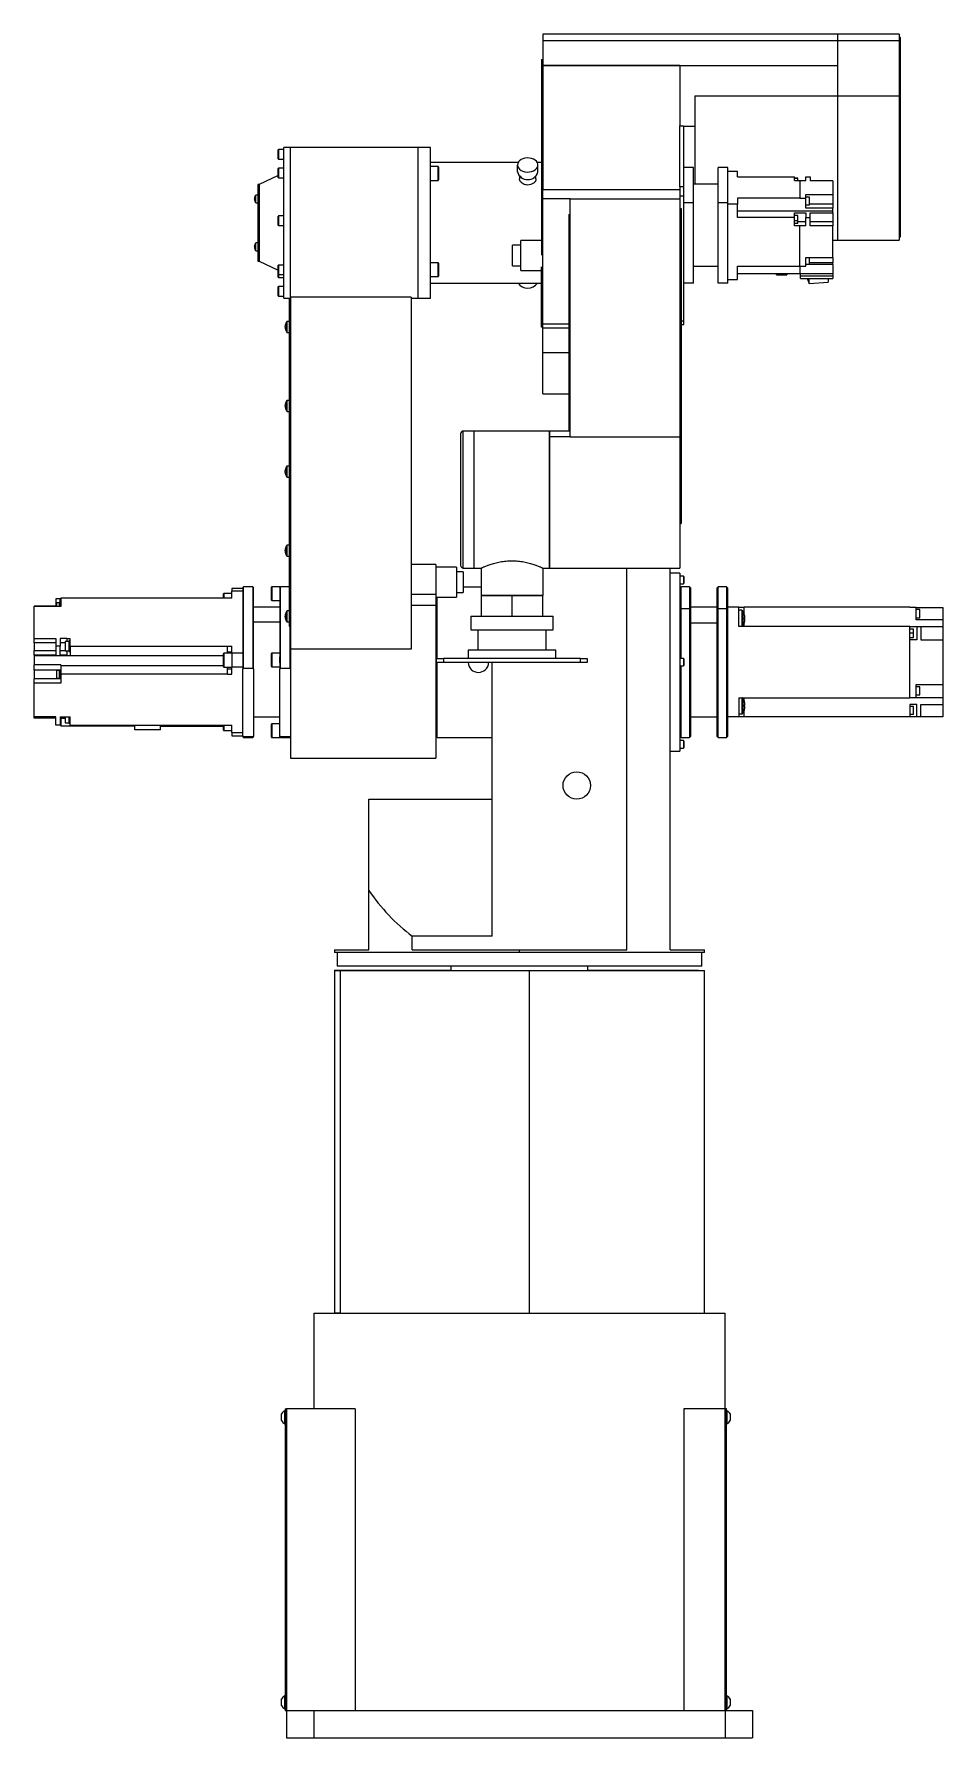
# Model space of a CAD drawing. Header units: millimetres. Extents: x 674 to 4388, y 772 to 3584.
# Drawn here: x 3725 to 4388, y 2181 to 3425 of the extents above; entities that cross this region are included whole.
import ezdxf

# ---------------------------------------------------------------- set-up
doc = ezdxf.new("R2010")
doc.units = ezdxf.units.MM
doc.layers.get('0').update_dxf_attribs({"lineweight": 35})

msp = doc.modelspace()

# ---------------------------------------------------------------- linework, layer by layer
at = {"color": 7, "linetype": 'Continuous', "lineweight": 25}
for p, q in [((4310.8, 3424.5), (4095.8, 3424.5)), ((4095.8, 3424.5), (4095.8, 3419.9)), ((4095.8, 3419.9), (4310.8, 3419.9)), ((4095.8, 3419.9), (4095.8, 3401.7)), ((4355.8, 3424.5), (4310.8, 3424.5)), ((4310.8, 3424.5), (4310.8, 3419.9)), ((4310.8, 3419.9), (4355.8, 3419.9)), ((4310.8, 3419.9), (4310.8, 3379.5)), ((4310.8, 3419.9), (4310.8, 3401.7)), ((4355.8, 3424.5), (4355.8, 3419.9)), ((4356.8, 3422), (4355.8, 3422)), ((4355.8, 3419.9), (4355.8, 3379.5)), ((4356.8, 3417.6), (4356.8, 3422)), ((4356.8, 3417.6), (4355.8, 3417.6)), ((4356.8, 3377.2), (4356.8, 3417.6)), ((4094.8, 3406.1), (4095.8, 3406.1)), ((4094.8, 3406.1), (4094.8, 3311.3)), ((4095.8, 3406.1), (4095.8, 3311.3)), ((4095.8, 3401.7), (4310.8, 3401.7)), ((4195.8, 3401.7), (4095.8, 3401.7)), ((4095.8, 3310.9), (4095.8, 3401.7)), ((4195.8, 3401.7), (4310.8, 3401.7)), ((4195.8, 3401.7), (4195.8, 3357.6)), ((4310.8, 3401.7), (4310.8, 3379.5)), ((4206.8, 3379.5), (4310.8, 3379.5)), ((4206.8, 3379.5), (4206.8, 3357.3)), ((4310.8, 3379.5), (4310.8, 3274.2)), ((4310.8, 3379.5), (4355.8, 3379.5)), ((4355.8, 3379.5), (4355.8, 3274.2)), ((4356.8, 3377.2), (4355.8, 3377.2)), ((4356.8, 3276.7), (4356.8, 3377.2)), ((4195.8, 3357.6), (4198.8, 3357.6)), ((4195.8, 3313.2), (4195.8, 3357.6)), ((4198.8, 3313.2), (4198.8, 3357.6)), ((4198.8, 3357.3), (4206.8, 3357.3)), ((4206.8, 3357.3), (4206.8, 3315.1)), ((3902.8, 3334.1), (3902.8, 3340.1)), ((3902.8, 3333.5), (3902.8, 3334.1)), ((3906.8, 3340.3), (3903, 3340.3)), ((3903, 3333.3), (3906.8, 3333.3)), ((3911.8, 3341.8), (3906.8, 3341.8)), ((3906.8, 3231.8), (3906.8, 3341.8)), ((4004.8, 3341.8), (3911.8, 3341.8)), ((3911.8, 3232.6), (3911.8, 3341.8)), ((4013.8, 3341.8), (4004.8, 3341.8)), ((4004.8, 3231.8), (4004.8, 3341.8)), ((4013.8, 3231.8), (4013.8, 3341.8)), ((3902.8, 3321.4), (3888.8, 3314.8)), ((3902.8, 3319.9), (3902.8, 3326.5)), ((3906.8, 3326.7), (3903, 3326.7)), ((3903, 3319.7), (3906.8, 3319.7)), ((4077.8, 3330.8), (4013.8, 3330.8)), ((4019.5, 3327.8), (4013.8, 3327.8)), ((4019.8, 3327.5), (4019.8, 3318.1)), ((4077.3, 3323.9), (4077.3, 3329)), ((4078.8, 3320.9), (4078.8, 3318.8)), ((4090.8, 3318.8), (4090.8, 3320.9)), ((4094.8, 3330.8), (4091.9, 3330.8)), ((4092.3, 3323.9), (4092.3, 3329)), ((4205.8, 3327.3), (4198.8, 3327.3)), ((4205.8, 3301.4), (4205.8, 3327.3)), ((4223.8, 3301.4), (4223.8, 3327.3)), ((4230.8, 3327.3), (4223.8, 3327.3)), ((4230.8, 3301.4), (4230.8, 3327.3)), ((4230.8, 3324.6), (4237.8, 3324.6)), ((4237.8, 3320.4), (4237.8, 3324.6)), ((4237.8, 3320.4), (4279.4, 3320.4)), ((4279.4, 3317.7), (4279.4, 3320.4)), ((4287.9, 3320.4), (4290.9, 3320.4)), ((4287.9, 3317.7), (4287.9, 3320.4)), ((4290.9, 3320.4), (4290.9, 3317.5)), ((3887.8, 3307.1), (3886.5, 3307.1)), ((3888.8, 3314.8), (3887.8, 3314.8)), ((3887.8, 3314.8), (3887.8, 3267.6)), ((3888.8, 3314.8), (3888.8, 3267.6)), ((3888.8, 3314.8), (3888.8, 3258.8)), ((4013.8, 3317.8), (4019.5, 3317.8)), ((4094.8, 3311.3), (4095.8, 3311.3)), ((4094.8, 3311.3), (4094.8, 3304.7)), ((4095.8, 3304.3), (4095.8, 3310.9)), ((4195.8, 3310.9), (4095.8, 3310.9)), ((4198.8, 3313.2), (4195.8, 3313.2)), ((4195.8, 3313.2), (4195.8, 3306.6)), ((4195.8, 3310.9), (4195.8, 3304.3)), ((4198.8, 3306.6), (4198.8, 3313.2)), ((4223.8, 3315.1), (4205.8, 3315.1)), ((4282, 3319.3), (4279.4, 3319.3)), ((4282, 3319.1), (4279.4, 3319.1)), ((4279.4, 3317.7), (4283.4, 3317.7)), ((4282, 3319.1), (4282, 3319.3)), ((4282, 3317.7), (4282, 3319.1)), ((4283.4, 3317.7), (4283.4, 3304.7)), ((4283.4, 3317.7), (4287.9, 3317.7)), ((4287.9, 3307.4), (4307.4, 3307.4)), ((4287.9, 3304.6), (4287.9, 3307.4)), ((4307.4, 3317.5), (4290.9, 3317.5)), ((4307.4, 3317.5), (4307.4, 3307.4)), ((4307.4, 3307.4), (4307.4, 3300.6)), ((3885.5, 3304.9), (3885.5, 3304.9)), ((3885.5, 3304.9), (3885.5, 3304.9)), ((3885.5, 3304.9), (3885.6, 3304.9)), ((3885.6, 3304.9), (3885.5, 3304.9)), ((3885.5, 3304.2), (3885.5, 3304.4)), ((3885.5, 3304.2), (3885.5, 3304.1)), ((3885.5, 3303.6), (3885.5, 3303.6)), ((3885.6, 3303.6), (3885.5, 3303.6)), ((3886.5, 3301.5), (3887.8, 3301.5)), ((4094.8, 3304.7), (4095.8, 3304.7)), ((4094.8, 3304.7), (4094.8, 3263.1)), ((4115.8, 3304.3), (4095.8, 3304.3)), ((4095.8, 3258.5), (4095.8, 3304.3)), ((4115.8, 3304.3), (4195.8, 3304.3)), ((4115.8, 3130.7), (4115.8, 3304.3)), ((4195.8, 3306.6), (4198.8, 3306.6)), ((4195.8, 3304.3), (4195.8, 3130.7)), ((4195.8, 3297.2), (4196.8, 3297.2)), ((4196.8, 3297.2), (4196.8, 3147.9)), ((4198.8, 3215.1), (4198.8, 3306.6)), ((4205.8, 3301.4), (4198.8, 3301.4)), ((4205.8, 3242.9), (4205.8, 3301.4)), ((4230.8, 3301.4), (4223.8, 3301.4)), ((4223.8, 3242.9), (4223.8, 3301.4)), ((4230.8, 3242.9), (4230.8, 3301.4)), ((4237.8, 3300.4), (4230.8, 3300.4)), ((4283.4, 3304.7), (4237.8, 3304.7)), ((4237.8, 3304.7), (4237.8, 3300.4)), ((4237.8, 3290.8), (4237.8, 3300.4)), ((4307.4, 3295.4), (4237.8, 3295.4)), ((4283.4, 3304.6), (4283.4, 3304.7)), ((4287.9, 3304.6), (4283.4, 3304.6)), ((4290.5, 3305.5), (4287.9, 3305.5)), ((4287.9, 3297.6), (4287.9, 3304.6)), ((4287.9, 3300), (4290.5, 3300)), ((4307.4, 3297.6), (4287.9, 3297.6)), ((4290.5, 3300), (4290.5, 3305.5)), ((4290.5, 3300.6), (4307.4, 3300.6)), ((4307.4, 3300.6), (4307.4, 3297.6)), ((4307.4, 3295.4), (4307.4, 3297.6)), ((4307.4, 3294.1), (4307.4, 3295.4)), ((3902.8, 3285), (3902.8, 3291.6)), ((3906.8, 3291.8), (3903, 3291.8)), ((3903, 3284.8), (3906.8, 3284.8)), ((4114.8, 3292.9), (4115.8, 3292.9)), ((4114.8, 3292.9), (4114.8, 3147.6)), ((4279.4, 3290.8), (4237.8, 3290.8)), ((4279.4, 3294.1), (4287.9, 3294.1)), ((4279.4, 3290.8), (4279.4, 3294.1)), ((4282, 3292.1), (4279.4, 3292.1)), ((4279.4, 3284.7), (4279.4, 3290.8)), ((4282, 3288.3), (4279.4, 3288.3)), ((4279.4, 3286.6), (4282, 3286.6)), ((4283.4, 3284.7), (4279.4, 3284.7)), ((4282, 3288.3), (4282, 3292.1)), ((4282, 3286.6), (4282, 3288.3)), ((4287.9, 3287.5), (4282, 3287.5)), ((4283.4, 3255.1), (4283.4, 3284.7)), ((4287.9, 3284.7), (4283.4, 3284.7)), ((4283.4, 3284.7), (4283.4, 3284.7)), ((4287.9, 3294.1), (4287.9, 3290.8)), ((4287.9, 3290.8), (4290.9, 3290.8)), ((4287.9, 3284.7), (4287.9, 3290.8)), ((4290.9, 3294.1), (4307.4, 3294.1)), ((4290.9, 3290.8), (4290.9, 3294.1)), ((4290.9, 3284.7), (4290.9, 3290.8)), ((4307.4, 3287.5), (4290.9, 3287.5)), ((4307.4, 3284.7), (4290.9, 3284.7)), ((4307.4, 3294.1), (4307.4, 3287.5)), ((4307.4, 3287.5), (4307.4, 3284.7)), ((4307.4, 3261.6), (4307.4, 3284.7)), ((3885.5, 3270), (3885.5, 3270)), ((3885.5, 3270), (3885.5, 3270)), ((3885.5, 3270), (3885.6, 3270)), ((3885.6, 3270), (3885.5, 3270)), ((3887.8, 3272.1), (3886.5, 3272.1)), ((4079.8, 3270.5), (4073.8, 3270.5)), ((4073.8, 3255.5), (4073.8, 3270.5)), ((4094.8, 3274), (4079.8, 3274)), ((4079.8, 3252), (4079.8, 3274)), ((4307.4, 3274.2), (4310.8, 3274.2)), ((4310.8, 3274.2), (4355.8, 3274.2)), ((4355.8, 3276.7), (4356.8, 3276.7)), ((3885.5, 3269.2), (3885.5, 3269.5)), ((3885.5, 3269.2), (3885.5, 3269.1)), ((3885.6, 3268.7), (3885.5, 3268.6)), ((3885.5, 3268.6), (3885.5, 3268.6)), ((3886.5, 3266.5), (3887.8, 3266.5)), ((3887.8, 3267.6), (3887.8, 3258.8)), ((3888.8, 3267.6), (3887.8, 3267.6)), ((3887.8, 3258.8), (3888.8, 3258.8)), ((3888.8, 3267.6), (3888.8, 3258.8)), ((3888.8, 3258.8), (3902.8, 3252.2)), ((4019.5, 3257.6), (4013.8, 3257.6)), ((4095.8, 3212.8), (4095.8, 3258.5)), ((4287.9, 3261.6), (4307.4, 3261.6)), ((4287.9, 3255.1), (4287.9, 3261.6)), ((4290.5, 3256.7), (4290.5, 3261.6)), ((4307.4, 3257.7), (4290.5, 3257.7)), ((4307.4, 3261.6), (4307.4, 3257.7)), ((4307.4, 3256.4), (4307.4, 3257.7)), ((3902.8, 3255.6), (3902.8, 3255.8)), ((3902.8, 3249.2), (3902.8, 3255.6)), ((3902.8, 3247.1), (3902.8, 3249.2)), ((3906.8, 3256), (3903, 3256)), ((3903, 3249), (3906.8, 3249)), ((3903, 3246.9), (3906.8, 3246.9)), ((4013.8, 3247.6), (4019.5, 3247.6)), ((4019.8, 3257.3), (4019.8, 3247.9)), ((4073.8, 3255.5), (4079.8, 3255.5)), ((4079.8, 3252), (4094.8, 3252)), ((4094.8, 3213.2), (4094.8, 3254.7)), ((4205.8, 3255.1), (4223.8, 3255.1)), ((4230.8, 3245.5), (4237.8, 3245.5)), ((4237.8, 3255.1), (4283.4, 3255.1)), ((4237.8, 3245.5), (4237.8, 3255.1)), ((4237.8, 3249.8), (4283.4, 3249.8)), ((4266.4, 3248.9), (4266.4, 3249.8)), ((4266.4, 3248.9), (4273.9, 3248.9)), ((4273.9, 3249.8), (4273.9, 3248.9)), ((4283.4, 3255.1), (4287.9, 3255.1)), ((4283.4, 3255.1), (4283.4, 3249.6)), ((4283.9, 3249.6), (4283.4, 3249.6)), ((4283.9, 3248.1), (4283.9, 3249.6)), ((4307.4, 3249.6), (4283.9, 3249.6)), ((4283.9, 3246.2), (4283.9, 3248.1)), ((4283.9, 3248.1), (4307.4, 3248.1)), ((4283.9, 3246.2), (4307.4, 3246.2)), ((4287.9, 3256.7), (4290.5, 3256.7)), ((4307.4, 3256.4), (4287.9, 3256.4)), ((4288.8, 3246.2), (4290.2, 3242.5)), ((4290.2, 3242.5), (4290.2, 3246.2)), ((4304, 3246.2), (4304, 3243.4)), ((4307.4, 3256.4), (4307.4, 3249.6)), ((4307.4, 3249.6), (4307.4, 3248.1)), ((4307.4, 3248.1), (4307.4, 3246.2)), ((3902.8, 3239.9), (3902.8, 3240.1)), ((3902.8, 3233.5), (3902.8, 3239.9)), ((3906.8, 3240.3), (3903, 3240.3)), ((3903, 3233.3), (3906.8, 3233.3)), ((3999.8, 3232.6), (3911.8, 3232.6)), ((3911.8, 3232.6), (3911.8, 2975.8)), ((3999.8, 3232.6), (3999.8, 2975.8)), ((4013.8, 3242.8), (4094.8, 3242.8)), ((4205.8, 3242.9), (4198.8, 3242.9)), ((4230.8, 3242.9), (4223.8, 3242.9)), ((4290.2, 3242.5), (4304, 3243.4)), ((3906.8, 3231.8), (3911.8, 3231.8)), ((3910.8, 3231.8), (3910.8, 3211.1)), ((3999.8, 3231.8), (4004.8, 3231.8)), ((4004.8, 3231.8), (4013.8, 3231.8)), ((3907.8, 3211.9), (3907.8, 3211.9)), ((3907.8, 3211.9), (3907.8, 3211.8)), ((3907.8, 3210.7), (3907.8, 3211.1)), ((3907.8, 3210.7), (3907.8, 3210.6)), ((3907.8, 3209.9), (3907.8, 3209.9)), ((3910.8, 3214.9), (3909.3, 3214.9)), ((3910.8, 3211.1), (3911.8, 3211.1)), ((3910.8, 3211.1), (3910.8, 2992.6)), ((4095.8, 3213.2), (4094.8, 3213.2)), ((4094.8, 3210.6), (4094.8, 3213.2)), ((4095.8, 3210.6), (4094.8, 3210.6)), ((4114.8, 3212.8), (4095.8, 3212.8)), ((4095.8, 3210.2), (4095.8, 3212.8)), ((4095.8, 3210.2), (4114.8, 3210.2)), ((4095.8, 3191.9), (4095.8, 3210.2)), ((4198.8, 3215.1), (4196.8, 3215.1)), ((4196.8, 3212.6), (4198.8, 3212.6)), ((4198.8, 3212.6), (4198.8, 3215.1)), ((3909.3, 3206.9), (3910.8, 3206.9)), ((4095.8, 3162.1), (4095.8, 3191.9)), ((4095.8, 3162.1), (4114.8, 3162.1)), ((3907.8, 3154.2), (3907.8, 3154.2)), ((3907.8, 3154.2), (3907.8, 3154.2)), ((3907.8, 3153), (3907.8, 3153.5)), ((3907.8, 3153), (3907.8, 3152.9)), ((3907.8, 3152.2), (3907.8, 3152.2)), ((3910.8, 3157.2), (3909.3, 3157.2)), ((3909.3, 3149.2), (3910.8, 3149.2)), ((4114.8, 3147.6), (4115.8, 3147.6)), ((4114.8, 3147.6), (4114.8, 3134.9)), ((4195.8, 3147.9), (4196.8, 3147.9)), ((4196.8, 3147.9), (4196.8, 3067.4)), ((4045.8, 3134.9), (4037.8, 3134.9)), ((4100.8, 3134.9), (4045.8, 3134.9)), ((4045.8, 3034.9), (4045.8, 3134.9)), ((4115.8, 3134.9), (4100.8, 3134.9)), ((4100.8, 3134.9), (4100.8, 3034.9)), ((4100.8, 3130.7), (4100.8, 3134.9)), ((4035.8, 3132.9), (4035.8, 3036.9)), ((4100.8, 3034.9), (4100.8, 3130.7)), ((4115.8, 3130.7), (4100.8, 3130.7)), ((4115.8, 3130.7), (4195.8, 3130.7)), ((4195.8, 3130.7), (4195.8, 3034.9)), ((3910.8, 3109.3), (3909.3, 3109.3)), ((3907.8, 3106.2), (3907.8, 3106.3)), ((3907.8, 3106.2), (3907.8, 3106.2)), ((3907.8, 3105), (3907.8, 3105.5)), ((3907.8, 3105), (3907.8, 3105)), ((3907.8, 3104.2), (3907.8, 3104.3)), ((3909.3, 3101.3), (3910.8, 3101.3)), ((4195.8, 3067.4), (4196.8, 3067.4)), ((3907.8, 3048.6), (3907.8, 3048.6)), ((3907.8, 3048.6), (3907.8, 3048.6)), ((3907.8, 3047.4), (3907.8, 3047.9)), ((3907.8, 3047.4), (3907.8, 3047.3)), ((3907.8, 3046.6), (3907.8, 3046.6)), ((3910.8, 3051.6), (3909.3, 3051.6)), ((3909.3, 3043.6), (3910.8, 3043.6)), ((4017.8, 3037.6), (3999.8, 3037.6)), ((4017.8, 3037.6), (4017.8, 3015.7)), ((4032.8, 3035.6), (4017.8, 3035.6)), ((4032.8, 3035.6), (4032.8, 3013.6)), ((4037.8, 3034.9), (4045.8, 3034.9)), ((4045.8, 3034.9), (4050.8, 3034.9)), ((4050.8, 3034.9), (4050.8, 3014.9)), ((4095.8, 3034.9), (4100.8, 3034.9)), ((4095.8, 3034.9), (4095.8, 3014.9)), ((4100.8, 3034.9), (4195.8, 3034.9)), ((4157.1, 2756.3), (4157.1, 3034.9)), ((4188.8, 2756.3), (4188.8, 3034.9)), ((3877.3, 3021.3), (3876.8, 3020.8)), ((3884.3, 3021.3), (3877.3, 3021.3)), ((3877.3, 2961.8), (3877.3, 3021.3)), ((3884.8, 3020.8), (3884.3, 3021.3)), ((3884.3, 3021.3), (3884.3, 2961.8)), ((3903.8, 3021.3), (3898.1, 3021.3)), ((3904.3, 3021.3), (3903.8, 3020.8)), ((3903.8, 3020.8), (3903.8, 3021.3)), ((3910.8, 3021.3), (3904.3, 3021.3)), ((3904.3, 2961.8), (3904.3, 3021.3)), ((4037.8, 3032.1), (4032.8, 3032.1)), ((4037.8, 3032.1), (4037.8, 3017.1)), ((4037.8, 3021.3), (4050.8, 3021.3)), ((4195.8, 3031.3), (4188.8, 3031.3)), ((4195.8, 3031.3), (4195.8, 2901.3)), ((4198.5, 3029), (4195.8, 3029)), ((4195.8, 3023.5), (4198.5, 3023.5)), ((4196.8, 3021.3), (4195.8, 3020.3)), ((4202.8, 3021.3), (4196.8, 3021.3)), ((4196.8, 3005.2), (4196.8, 3021.3)), ((4198.8, 3028.7), (4198.5, 3029)), ((4198.5, 3029), (4198.5, 3023.5)), ((4198.5, 3023.5), (4198.8, 3023.8)), ((4198.8, 3028.7), (4198.8, 3023.8)), ((4203.8, 3020.3), (4202.8, 3021.3)), ((4202.8, 3021.3), (4202.8, 3005.2)), ((4223.8, 3021.3), (4222.8, 3020.3)), ((4229.8, 3021.3), (4223.8, 3021.3)), ((4223.8, 3005.2), (4223.8, 3021.3)), ((4230.8, 3020.3), (4229.8, 3021.3)), ((4229.8, 3021.3), (4229.8, 3005.2)), ((3740.5, 3012.4), (3740.5, 3007.1)), ((3743.5, 3012.4), (3740.5, 3012.4)), ((3742.8, 3009.5), (3740.8, 3009.5)), ((3740.8, 3009.5), (3740.8, 3006.9)), ((3743.5, 3009.7), (3742.8, 3009.7)), ((3742.8, 3009.7), (3742.8, 3006.9)), ((3743.5, 3009.7), (3743.5, 3012.4)), ((3744, 3009.7), (3743.5, 3009.7)), ((3743.5, 3009.7), (3743.5, 3006.9)), ((3744, 3013), (3744, 3006.9)), ((3865.8, 3013), (3744, 3013)), ((3862.8, 3013), (3862.8, 3016)), ((3868.8, 3016.3), (3863.1, 3016.3)), ((3865.8, 3013), (3865.8, 3013)), ((3868.8, 3013), (3865.8, 3013)), ((3876.8, 3019.9), (3868.8, 3019.9)), ((3868.8, 3019.9), (3868.8, 3018)), ((3868.8, 3013), (3868.8, 3018)), ((3876.8, 3018), (3868.8, 3018)), ((3876.8, 3020.8), (3876.8, 2961.2)), ((3884.8, 2961.2), (3884.8, 3020.8)), ((3897.8, 3013), (3897.8, 3021)), ((3897.8, 3011.6), (3897.8, 3013)), ((3898.1, 3011.3), (3903.8, 3011.3)), ((3903.8, 3020.8), (3903.8, 2970.2)), ((4017.8, 3015.7), (3999.8, 3015.7)), ((4017.8, 3015.7), (4017.8, 3007.5)), ((4017.8, 3013.6), (4032.8, 3013.6)), ((4018.8, 2968.9), (4018.8, 3013.6)), ((4032.8, 3017.1), (4037.8, 3017.1)), ((4050.8, 3014.9), (4050.8, 2999.9)), ((4050.8, 3014.9), (4073.3, 3014.9)), ((4095.8, 3014.9), (4050.8, 3014.9)), ((4073.3, 3014.9), (4073.3, 2999.9)), ((4073.3, 3014.9), (4095.8, 3014.9)), ((4095.8, 2999.9), (4095.8, 3014.9)), ((4203.8, 2912.3), (4203.8, 3020.3)), ((4222.8, 3020.3), (4222.8, 2912.3)), ((4230.8, 3006.3), (4230.8, 3020.3)), ((3740.5, 3007.1), (3724.5, 3007.1)), ((3724.5, 3007.1), (3724.5, 3007)), ((3740.8, 3007), (3724.5, 3007)), ((3724.5, 3006.9), (3724.5, 3007)), ((3744, 3006.9), (3724.5, 3006.9)), ((3724.5, 2983.6), (3724.5, 3006.9)), ((3903.8, 3006.3), (3884.8, 3006.3)), ((3907.8, 3000.6), (3907.8, 3000.6)), ((3907.8, 3000.6), (3907.8, 3000.6)), ((3907.8, 2999.4), (3907.8, 2999.9)), ((3907.8, 2999.4), (3907.8, 2999.4)), ((3907.8, 2998.6), (3907.8, 2998.7)), ((3910.8, 3003.6), (3909.3, 3003.6)), ((4017.8, 3007.5), (3999.8, 3007.5)), ((4017.8, 3007.5), (4017.8, 2896.3)), ((4018.8, 3000.3), (4017.8, 3000.3)), ((4043.3, 2999.9), (4043.3, 2989.9)), ((4043.3, 2999.9), (4103.3, 2999.9)), ((4103.3, 2989.9), (4103.3, 2999.9)), ((4196.8, 2969), (4196.8, 3005.2)), ((4202.8, 3005.2), (4196.8, 3005.2)), ((4202.8, 3005.2), (4202.8, 2911.3)), ((4222.8, 3006.3), (4203.8, 3006.3)), ((4223.8, 2911.3), (4223.8, 3005.2)), ((4229.8, 3005.2), (4223.8, 3005.2)), ((4229.8, 3005.2), (4229.8, 2911.3)), ((4230.8, 3002.6), (4230.8, 3006.3)), ((4238.8, 3006.3), (4230.8, 3006.3)), ((4230.8, 2930), (4230.8, 3002.6)), ((4238.8, 2992.2), (4238.8, 3006.3)), ((4238.8, 3006.3), (4242.8, 3006.3)), ((4241.1, 3004.1), (4238.8, 3004.1)), ((4363.8, 3006.3), (4242.8, 3006.3)), ((4242.8, 3001.5), (4242.8, 3006.3)), ((4243, 3001.2), (4243, 3001.2)), ((4243.4, 2998.7), (4243, 2998.6)), ((4243, 2997.6), (4243.4, 2997.5)), ((4363.8, 3006.3), (4363.8, 3006.2)), ((4368.3, 3006.2), (4363.8, 3006.2)), ((4368.3, 2997.2), (4368.3, 3006.2)), ((4368.3, 3006.2), (4387.8, 3006.2)), ((4370.9, 3004.6), (4368.3, 3004.6)), ((4368.3, 2998.6), (4370.9, 2998.6)), ((4387.8, 2997.2), (4368.3, 2997.2)), ((4370.9, 2998.6), (4370.9, 3004.6)), ((4387.8, 3006.2), (4387.8, 2997.2)), ((4387.8, 2997.2), (4387.8, 2992.2)), ((3903.8, 2995.4), (3884.8, 2995.4)), ((3909.3, 2995.6), (3910.8, 2995.6)), ((3910.8, 2992.6), (3911.8, 2992.6)), ((3911.3, 2992.6), (3911.3, 2961.8)), ((4043.3, 2989.9), (4103.3, 2989.9)), ((4048.3, 2989.9), (4048.3, 2974.9)), ((4098.3, 2974.9), (4098.3, 2989.9)), ((4222.8, 2994.6), (4203.8, 2994.6)), ((4242.8, 2992.2), (4238.8, 2992.2)), ((4242.8, 2992.2), (4242.8, 2994.7)), ((4363.8, 2992.2), (4242.8, 2992.2)), ((4243, 2995), (4243, 2995.1)), ((4363.8, 2940.3), (4363.8, 2992.2)), ((4363.8, 2992.2), (4368.8, 2992.2)), ((4366.4, 2990.3), (4363.8, 2990.3)), ((4366.4, 2987.3), (4363.8, 2987.3)), ((4363.8, 2984.3), (4366.4, 2984.3)), ((4366.4, 2987.3), (4366.4, 2990.3)), ((4366.4, 2984.3), (4366.4, 2987.3)), ((4368.8, 2992.2), (4368.8, 2982.6)), ((4368.8, 2992.2), (4371.8, 2992.2)), ((4371.8, 2992.2), (4371.8, 2982.6)), ((4371.8, 2992.2), (4387.8, 2992.2)), ((4387.8, 2992.2), (4387.8, 2982.6)), ((3724.5, 2983.6), (3740.5, 2983.6)), ((3724.5, 2980.4), (3724.5, 2983.6)), ((3740.5, 2980.4), (3724.5, 2980.4)), ((3724.5, 2980.4), (3724.5, 2974.8)), ((3724.5, 2974.8), (3740.5, 2974.8)), ((3724.5, 2971.3), (3724.5, 2974.8)), ((3740.5, 2983.6), (3740.5, 2977.8)), ((3743.5, 2977.8), (3740.5, 2977.8)), ((3740.5, 2977.8), (3740.5, 2971.3)), ((3748.5, 2983.6), (3743.5, 2983.6)), ((3743.5, 2983.6), (3743.5, 2977.8)), ((3743.5, 2971.3), (3743.5, 2977.8)), ((3749.8, 2981.4), (3747.2, 2981.4)), ((3747.2, 2981.4), (3747.2, 2974.4)), ((3747.2, 2974.4), (3749.8, 2974.4)), ((3748.5, 2983.6), (3750.8, 2983.6)), ((3748.5, 2983.6), (3748.5, 2983.6)), ((3748.5, 2983.6), (3748.5, 2981.4)), ((3748.5, 2974.4), (3748.5, 2971.3)), ((3750.8, 2981.7), (3749.8, 2981.7)), ((3749.8, 2981.7), (3749.8, 2974.1)), ((3749.8, 2974.1), (3750.8, 2974.1)), ((3750.8, 2981.4), (3750.8, 2983.6)), ((3750.8, 2979.7), (3750.8, 2981.4)), ((3750.8, 2977.8), (3750.8, 2979.7)), ((3750.8, 2977.8), (3865.8, 2977.8)), ((3750.8, 2977.8), (3750.8, 2971.2)), ((3862.8, 2964.4), (3862.8, 2972.4)), ((3868.8, 2972.7), (3863.1, 2972.7)), ((3865.8, 2977.8), (3868.8, 2977.8)), ((3865.8, 2977.8), (3865.8, 2977.8)), ((3865.8, 2972.7), (3865.8, 2977.8)), ((3865.8, 2973.8), (3868.8, 2973.8)), ((3868.8, 2972.8), (3868.8, 2977.8)), ((3876.8, 2972.8), (3868.8, 2972.8)), ((3868.8, 2972.8), (3868.8, 2962.9)), ((3897.8, 2964.6), (3897.8, 2972.5)), ((3903.8, 2972.8), (3898.1, 2972.8)), ((3999.8, 2975.8), (3911.8, 2975.8)), ((3911.8, 2975.8), (3911.8, 2896.3)), ((4041.3, 2974.9), (4041.3, 2968.9)), ((4105.3, 2974.9), (4041.3, 2974.9)), ((4105.3, 2968.9), (4105.3, 2974.9)), ((4368.8, 2982.6), (4363.8, 2982.6)), ((4371.8, 2982.6), (4387.8, 2982.6)), ((4387.8, 2982.6), (4387.8, 2949.9)), ((3740.5, 2971.3), (3724.5, 2971.3)), ((3724.5, 2971.3), (3724.5, 2971.2)), ((3724.5, 2971.2), (3724.5, 2964.2)), ((3744, 2964.2), (3724.5, 2964.2)), ((3724.5, 2960.4), (3724.5, 2964.2)), ((3744, 2960.4), (3724.5, 2960.4)), ((3724.5, 2960.4), (3724.5, 2954.1)), ((3742.8, 2960.1), (3740.8, 2960.1)), ((3740.8, 2960.1), (3740.8, 2954.6)), ((3743.5, 2960.3), (3742.8, 2960.3)), ((3742.8, 2960.3), (3742.8, 2954.4)), ((3748.5, 2971.3), (3743.5, 2971.3)), ((3744, 2960.4), (3743.5, 2960.4)), ((3743.5, 2960.4), (3743.5, 2955.3)), ((3744, 2964.2), (3744, 2963.9)), ((3744, 2963.9), (3744, 2957.6)), ((3748.5, 2971.2), (3748.5, 2971.3)), ((3748.5, 2971.2), (3750.8, 2971.2)), ((3862.8, 2963), (3862.8, 2964.4)), ((3863.1, 2962.7), (3868.8, 2962.7)), ((3865.8, 2957.6), (3865.8, 2962.7)), ((3865.8, 2961.4), (3868.8, 2961.4)), ((3868.8, 2962.9), (3876.8, 2962.9)), ((3868.8, 2957.6), (3868.8, 2962.9)), ((3876.8, 2912.4), (3876.8, 2961.2)), ((3877.3, 2961.8), (3884.3, 2961.8)), ((3884.8, 2961.2), (3884.8, 2912.4)), ((3897.8, 2963.1), (3897.8, 2964.6)), ((3898.1, 2962.8), (3903.8, 2962.8)), ((3903.8, 2965.7), (3903.8, 2970.2)), ((3903.8, 2965.7), (3903.8, 2961.2)), ((3903.8, 2912.4), (3903.8, 2961.2)), ((3904.3, 2961.8), (3911.3, 2961.8)), ((4018.3, 2965.9), (4018.3, 2968.9)), ((4018.3, 2968.9), (4023.3, 2968.9)), ((4023.3, 2965.9), (4018.3, 2965.9)), ((4018.8, 2911.3), (4018.8, 2965.9)), ((4023.3, 2968.9), (4023.3, 2965.9)), ((4123.3, 2968.9), (4023.3, 2968.9)), ((4123.3, 2965.9), (4023.3, 2965.9)), ((4058.8, 2766.3), (4058.8, 2965.9)), ((4123.3, 2965.9), (4123.3, 2968.9)), ((4123.3, 2968.9), (4128.3, 2968.9)), ((4128.3, 2965.9), (4123.3, 2965.9)), ((4128.3, 2968.9), (4128.3, 2965.9)), ((4198.5, 2969), (4195.8, 2969)), ((4195.8, 2963.5), (4198.5, 2963.5)), ((4196.8, 2911.3), (4196.8, 2963.5)), ((4198.8, 2968.7), (4198.5, 2969)), ((4198.5, 2969), (4198.5, 2963.5)), ((4198.5, 2963.5), (4198.8, 2963.8)), ((4198.8, 2968.7), (4198.8, 2963.8)), ((3744, 2954.1), (3724.5, 2954.1)), ((3724.5, 2951), (3724.5, 2954.1)), ((3744, 2951), (3724.5, 2951)), ((3724.5, 2926.4), (3724.5, 2951)), ((3740.8, 2954.6), (3742.8, 2954.6)), ((3742.8, 2954.4), (3743.5, 2954.4)), ((3743.5, 2955.3), (3743.5, 2954.4)), ((3744, 2955.3), (3743.5, 2955.3)), ((3743.5, 2954.4), (3744, 2954.4)), ((3744, 2957.6), (3744, 2951)), ((3865.8, 2957.6), (3744, 2957.6)), ((3865.8, 2957.6), (3868.8, 2957.6)), ((3865.8, 2957.6), (3865.8, 2957.6)), ((4368.3, 2949.9), (4387.8, 2949.9)), ((4368.3, 2940.3), (4368.3, 2949.9)), ((4370.9, 2948.3), (4368.3, 2948.3)), ((4370.9, 2942.3), (4370.9, 2948.3)), ((4387.8, 2949.9), (4387.8, 2940.3)), ((4238.8, 2940.3), (4238.8, 2926.3)), ((4238.8, 2940.3), (4242.8, 2940.3)), ((4242.8, 2940.3), (4363.8, 2940.3)), ((4242.8, 2937.9), (4242.8, 2940.3)), ((4243, 2937.5), (4243, 2937.5)), ((4243.4, 2935), (4243, 2935)), ((4368.3, 2940.3), (4363.8, 2940.3)), ((4368.8, 2935.3), (4363.8, 2935.3)), ((4363.8, 2935.3), (4363.8, 2926.3)), ((4368.3, 2942.3), (4370.9, 2942.3)), ((4387.8, 2940.3), (4368.3, 2940.3)), ((4368.8, 2926.3), (4368.8, 2935.3)), ((4371.8, 2935.3), (4387.8, 2935.3)), ((4371.8, 2926.3), (4371.8, 2935.3)), ((4387.8, 2940.3), (4387.8, 2935.3)), ((4387.8, 2935.3), (4387.8, 2926.3)), ((3740.5, 2926.4), (3724.5, 2926.4)), ((3724.5, 2925.5), (3724.5, 2926.4)), ((3740.5, 2925.5), (3724.5, 2925.5)), ((3740.5, 2920.2), (3740.5, 2926.4)), ((3743.5, 2926.4), (3748.5, 2926.4)), ((3743.5, 2926.4), (3743.5, 2920.2)), ((3743.5, 2925.5), (3747.2, 2925.5)), ((3744, 2923.8), (3743.5, 2923.8)), ((3743.5, 2922.9), (3744, 2922.9)), ((3744, 2925.5), (3744, 2925.3)), ((3744, 2925.3), (3744, 2919.6)), ((3747.2, 2926.4), (3747.2, 2922)), ((3747.2, 2922), (3749.8, 2922)), ((3748.5, 2926.4), (3750.8, 2926.4)), ((3748.5, 2926.4), (3748.5, 2926.4)), ((3749.8, 2926.4), (3749.8, 2922.9)), ((3749.8, 2922.9), (3750.8, 2922.9)), ((3749.8, 2922.9), (3749.8, 2921.7)), ((3749.8, 2921.7), (3750.8, 2921.7)), ((3750.8, 2924), (3750.8, 2926.4)), ((3750.8, 2922.9), (3750.8, 2924)), ((3750.8, 2922.1), (3750.8, 2922.9)), ((3750.8, 2920.2), (3750.8, 2922.1)), ((3884.8, 2926.3), (3903.8, 2926.3)), ((4017.8, 2932.3), (4018.8, 2932.3)), ((4203.8, 2926.3), (4222.8, 2926.3)), ((4230.8, 2926.3), (4230.8, 2930)), ((4230.8, 2912.3), (4230.8, 2926.3)), ((4238.8, 2926.3), (4230.8, 2926.3)), ((4238.8, 2928.5), (4241.1, 2928.5)), ((4242.8, 2926.3), (4238.8, 2926.3)), ((4242.8, 2926.3), (4242.8, 2931.1)), ((4363.8, 2926.3), (4242.8, 2926.3)), ((4243, 2933.9), (4243.4, 2933.9)), ((4243, 2931.4), (4243, 2931.4)), ((4366.4, 2934), (4363.8, 2934)), ((4366.4, 2928), (4363.8, 2928)), ((4368.8, 2926.3), (4363.8, 2926.3)), ((4366.4, 2928), (4366.4, 2934)), ((4371.8, 2926.3), (4368.8, 2926.3)), ((4387.8, 2926.3), (4371.8, 2926.3)), ((3743.5, 2920.2), (3740.5, 2920.2)), ((3798.2, 2919.6), (3744, 2919.6)), ((3750.8, 2920.2), (3865.8, 2920.2)), ((3798.2, 2916.9), (3798.2, 2920.2)), ((3816.7, 2916.9), (3798.2, 2916.9)), ((3816.7, 2916.9), (3816.7, 2920.2)), ((3816.7, 2919.6), (3862.8, 2919.6)), ((3862.8, 2918.1), (3862.8, 2920.2)), ((3862.8, 2916.6), (3862.8, 2918.1)), ((3863.1, 2916.3), (3868.8, 2916.3)), ((3865.8, 2920.2), (3868.8, 2920.2)), ((3865.8, 2920.2), (3865.8, 2920.2)), ((3868.8, 2914.8), (3868.8, 2920.2)), ((3868.8, 2914.8), (3876.8, 2914.8)), ((3868.8, 2914.8), (3868.8, 2912.6)), ((3868.8, 2912.6), (3876.8, 2912.6)), ((3876.8, 2912.4), (3876.8, 2911.8)), ((3876.8, 2911.8), (3877.3, 2911.3)), ((3884.3, 2911.8), (3877.3, 2911.8)), ((3877.3, 2911.3), (3877.3, 2911.8)), ((3877.3, 2911.3), (3884.3, 2911.3)), ((3884.3, 2911.3), (3884.8, 2911.8)), ((3884.3, 2911.8), (3884.3, 2911.3)), ((3884.8, 2911.8), (3884.8, 2912.4)), ((3897.8, 2913.1), (3897.8, 2921)), ((3897.8, 2911.6), (3897.8, 2913.1)), ((3903.8, 2921.3), (3898.1, 2921.3)), ((3898.1, 2911.3), (3903.8, 2911.3)), ((3903.8, 2912.4), (3903.8, 2911.9)), ((3903.8, 2911.3), (3903.8, 2911.9)), ((3903.8, 2911.8), (3904.3, 2911.3)), ((3911.3, 2911.8), (3904.3, 2911.8)), ((3904.3, 2911.3), (3904.3, 2911.8)), ((3904.3, 2911.3), (3911.3, 2911.3)), ((3911.3, 2911.3), (3911.8, 2911.8)), ((3911.3, 2911.8), (3911.3, 2911.3)), ((4018.8, 2911.3), (4058.8, 2911.3)), ((4195.8, 2912.3), (4196.8, 2911.3)), ((4196.8, 2911.3), (4202.8, 2911.3)), ((4202.8, 2911.3), (4203.8, 2912.3)), ((4222.8, 2912.3), (4223.8, 2911.3)), ((4223.8, 2911.3), (4229.8, 2911.3)), ((4229.8, 2911.3), (4230.8, 2912.3)), ((4188.8, 2901.3), (4195.8, 2901.3)), ((4198.5, 2909), (4195.8, 2909)), ((4195.8, 2903.5), (4198.5, 2903.5)), ((4198.8, 2908.7), (4198.5, 2909)), ((4198.5, 2909), (4198.5, 2903.5)), ((4198.5, 2903.5), (4198.8, 2903.8)), ((4198.8, 2908.7), (4198.8, 2903.8)), ((3911.8, 2896.3), (4017.8, 2896.3)), ((3968.8, 2799.7), (3968.8, 2866.3)), ((3968.8, 2866.3), (4058.8, 2866.3)), ((3968.8, 2756.3), (3968.8, 2799.7)), ((4000.6, 2756.3), (4000.6, 2766.3)), ((4058.8, 2766.3), (4000.6, 2766.3)), ((3943.8, 2756.3), (3943.8, 2754.3)), ((3943.8, 2756.3), (3968.8, 2756.3)), ((4078.8, 2754.3), (3943.8, 2754.3)), ((3945.8, 2754.3), (3945.8, 2744.3)), ((4000.6, 2756.3), (4078.8, 2756.3)), ((4078.8, 2756.3), (4157.1, 2756.3)), ((4078.8, 2754.3), (4078.8, 2756.3)), ((4213.8, 2754.3), (4078.8, 2754.3)), ((4188.8, 2756.3), (4213.8, 2756.3)), ((4211.8, 2744.3), (4211.8, 2754.3)), ((4213.8, 2754.3), (4213.8, 2756.3)), ((3943.8, 2741.5), (3943.8, 2491.5)), ((3943.8, 2741.5), (3948.2, 2741.5)), ((3943.8, 2741.3), (3943.8, 2491.3)), ((3943.8, 2741.3), (4086.1, 2741.3)), ((4211.8, 2744.3), (3945.8, 2744.3)), ((3948.2, 2491.5), (3948.2, 2741.5)), ((3948.2, 2741.5), (3950.1, 2741.5)), ((3948.2, 2491.3), (3948.2, 2741.3)), ((3948.2, 2741.3), (4213.8, 2741.3)), ((3950.1, 2741.3), (3950.1, 2741.5)), ((3950.1, 2741.5), (4028.8, 2741.5)), ((4028.8, 2744.3), (4028.8, 2741.3)), ((4086.1, 2491.3), (4086.1, 2741.3)), ((4086.1, 2741.3), (4213.8, 2741.3)), ((4128.8, 2741.3), (4128.8, 2744.3)), ((4128.8, 2741.5), (4207.6, 2741.5)), ((4207.6, 2741.3), (4207.6, 2741.5)), ((4207.6, 2741.5), (4209.5, 2741.5)), ((4209.5, 2741.3), (4209.5, 2741.5)), ((4213.8, 2491.3), (4213.8, 2741.3)), ((4213.8, 2491.3), (4213.8, 2741.3)), ((3928.8, 2491.3), (3928.8, 2421.3)), ((3928.8, 2491.3), (4228.8, 2491.3)), ((3943.8, 2491.5), (3948.2, 2491.5)), ((4228.8, 2421.3), (4228.8, 2491.3)), ((3905.1, 2412.9), (3905.1, 2417.7)), ((3907.8, 2420), (3907.5, 2420)), ((3907.5, 2410.5), (3907.5, 2420)), ((3907.8, 2421.3), (3908.8, 2421.3)), ((3907.8, 2421.3), (3907.8, 2201.3)), ((3908.8, 2421.3), (3908.8, 2201.3)), ((3958.8, 2421.3), (3908.8, 2421.3)), ((3958.8, 2421.3), (3958.8, 2201.3)), ((4198.8, 2421.3), (4198.8, 2201.3)), ((4228.8, 2421.3), (4198.8, 2421.3)), ((4228.8, 2201.3), (4228.8, 2421.3)), ((4229.8, 2421.3), (4228.8, 2421.3)), ((4229.8, 2201.3), (4229.8, 2421.3)), ((4230.2, 2420), (4229.8, 2420)), ((4230.2, 2420), (4230.2, 2419.7)), ((4230.2, 2419.7), (4230.2, 2410.5)), ((4232.6, 2417.7), (4232.6, 2412.9)), ((3907.5, 2410.5), (3907.8, 2410.5)), ((4229.8, 2410.5), (4230.2, 2410.5)), ((3905.1, 2207.3), (3905.1, 2209.7)), ((3905.1, 2204.9), (3905.1, 2207.3)), ((3907.8, 2212), (3907.5, 2212)), ((3907.5, 2207.3), (3907.5, 2212)), ((3907.5, 2202.5), (3907.5, 2207.3)), ((3907.5, 2202.5), (3907.8, 2202.5)), ((3907.8, 2201.3), (3908.8, 2201.3)), ((3908.8, 2201.3), (3908.8, 2181.3)), ((3908.8, 2201.3), (3928.8, 2201.3)), ((3928.8, 2201.3), (3928.8, 2181.3)), ((3928.8, 2201.3), (4228.8, 2201.3)), ((4228.8, 2201.3), (4228.8, 2181.3)), ((4228.8, 2201.3), (4248.8, 2201.3)), ((4230.2, 2212), (4229.8, 2212)), ((4229.8, 2202.5), (4230.2, 2202.5)), ((4230.2, 2212), (4230.2, 2202.5)), ((4232.6, 2209.7), (4232.6, 2204.9)), ((4248.8, 2201.3), (4248.8, 2181.3)), ((3908.8, 2181.3), (3928.8, 2181.3)), ((3928.8, 2181.3), (4228.8, 2181.3)), ((4228.8, 2181.3), (4248.8, 2181.3))]:
    msp.add_line(p, q, dxfattribs=at)
at = {"color": 8, "linetype": 'Continuous', "lineweight": 25}
for p, q in [((3903, 3340.3), (3903, 3334)), ((3903, 3334), (3903, 3333.3)), ((3903, 3326.7), (3903, 3319.7)), ((4019.5, 3317.8), (4019.5, 3327.8)), ((3886.5, 3302.4), (3886.5, 3307.1)), ((3886.2, 3302.4), (3886.2, 3306.9)), ((3886.2, 3301.6), (3886.2, 3302.4)), ((3886.5, 3301.5), (3886.5, 3302.4)), ((3903, 3291.8), (3903, 3284.8)), ((3886.2, 3267.5), (3886.2, 3272)), ((3886.5, 3267.4), (3886.5, 3272.1)), ((3886.2, 3266.6), (3886.2, 3267.5)), ((3886.5, 3266.5), (3886.5, 3267.4)), ((4019.5, 3247.6), (4019.5, 3257.6)), ((3903, 3256), (3903, 3255.8)), ((3903, 3255.8), (3903, 3249)), ((3903, 3249), (3903, 3246.9)), ((3903, 3240.3), (3903, 3240.1)), ((3903, 3240.1), (3903, 3233.3)), ((3909, 3208.2), (3909, 3214.7)), ((3909, 3207), (3909, 3208.2)), ((3909.3, 3208.1), (3909.3, 3214.9)), ((3909.3, 3206.9), (3909.3, 3208.1)), ((4114.8, 3191.9), (4095.8, 3191.9)), ((3909, 3150.6), (3909, 3157.1)), ((3909, 3149.4), (3909, 3150.6)), ((3909.3, 3150.5), (3909.3, 3157.2)), ((3909.3, 3149.2), (3909.3, 3150.5)), ((4037.8, 3034.9), (4037.8, 3134.9)), ((3909, 3102.6), (3909, 3109.1)), ((3909.3, 3102.5), (3909.3, 3109.3)), ((3909, 3101.4), (3909, 3102.6)), ((3909.3, 3101.3), (3909.3, 3102.5)), ((3909, 3045), (3909, 3051.4)), ((3909.3, 3044.9), (3909.3, 3051.6)), ((3909, 3043.7), (3909, 3045)), ((3909.3, 3043.6), (3909.3, 3044.9)), ((3898.1, 3021.3), (3898.1, 3012.8)), ((3863.1, 3016.3), (3863.1, 3013)), ((3898.1, 3012.8), (3898.1, 3011.3)), ((3724.5, 3007), (3740.8, 3007)), ((3909, 2997), (3909, 3003.5)), ((3909, 2995.8), (3909, 2997)), ((3909.3, 2996.9), (3909.3, 3003.6)), ((3909.3, 2995.6), (3909.3, 2996.9)), ((4241.1, 3004.1), (4241.1, 2992.2)), ((4241.7, 3003.8), (4241.7, 2992.4)), ((3747.2, 2980.4), (3743.5, 2980.4)), ((3743.5, 2974.8), (3747.2, 2974.8)), ((3863.1, 2972.7), (3863.1, 2964.2)), ((3898.1, 2972.8), (3898.1, 2964.4)), ((3724.5, 2971.2), (3862.8, 2971.2)), ((3744, 2963.9), (3862.8, 2963.9)), ((3863.1, 2964.2), (3863.1, 2962.7)), ((3898.1, 2964.4), (3898.1, 2962.8)), ((4241.1, 2940.3), (4241.1, 2928.5)), ((4241.7, 2940.2), (4241.7, 2928.8)), ((3744, 2925.3), (3747.2, 2925.3)), ((3863.1, 2920.2), (3863.1, 2917.9)), ((3863.1, 2917.9), (3863.1, 2916.3)), ((3898.1, 2921.3), (3898.1, 2912.9)), ((3898.1, 2912.9), (3898.1, 2911.3))]:
    msp.add_line(p, q, dxfattribs=at)
at = {"color": 7, "linetype": 'Continuous', "lineweight": 25, "flags": 128}
msp.add_lwpolyline([(4077.3, 3329), (4077.5, 3327.9), (4078, 3326.9), (4078.9, 3325.9), (4080, 3325.1), (4081.3, 3324.5), (4082.8, 3324.1), (4084.4, 3323.9), (4086.1, 3324), (4087.6, 3324.3), (4089.1, 3324.8), (4090.3, 3325.5), (4091.3, 3326.4), (4092, 3327.4), (4092.3, 3328.5), (4092.3, 3329.6), (4092, 3330.7), (4091.3, 3331.7), (4090.3, 3332.6), (4089.1, 3333.3), (4087.6, 3333.8), (4086.1, 3334.1), (4084.4, 3334.2), (4082.8, 3334), (4081.3, 3333.6), (4080, 3333), (4078.9, 3332.1), (4078, 3331.2), (4077.5, 3330.1), (4077.3, 3329)], dxfattribs=at)
at = {"color": 7, "linetype": 'Continuous', "lineweight": 25}
msp.add_circle((4120.6, 2876.3), 10, dxfattribs=at)
for centre, radius, start, end in [((3903, 3340.1), 0.2, 90, 180), ((3903, 3333.5), 0.2, 180, 270), ((3903, 3326.5), 0.2, 90, 180), ((3903, 3319.9), 0.2, 180, 270), ((4019.5, 3327.5), 0.3, 360, 90), ((4084.8, 3326.2), 7.82, 196.4752, 343.5248), ((3886.5, 3306.8), 0.27, 90, 147.664), ((4019.5, 3318.1), 0.3, 270, 0), ((3890.4, 3304.3), 5, 147.664, 172.2394), ((3888.2, 3304.5), 2.77, 159.4866, 171.041), ((3888.2, 3304), 2.77, 159.4866, 171.041), ((3887.9, 3304.6), 2.49, 189.5326, 201.7123), ((3888.2, 3304.5), 2.77, 188.959, 200.5134), ((3890.4, 3304.3), 5, 187.7606, 212.336), ((3887.9, 3304), 2.49, 189.5326, 201.7123), ((3888.2, 3305.2), 2.57, 174.3487, 185.6513), ((3888.5, 3303.4), 2.91, 174.6839, 185.3161), ((3886.5, 3301.7), 0.27, 212.336, 270), ((3903, 3291.6), 0.2, 90, 180), ((3903, 3285), 0.2, 180, 270), ((3890.4, 3269.3), 5, 147.664, 172.2394), ((3888.2, 3269.5), 2.77, 159.4866, 171.041), ((3888.2, 3269), 2.77, 159.4866, 171.041), ((3888.2, 3270.3), 2.57, 174.3487, 185.6513), ((3886.5, 3271.8), 0.27, 90, 147.664), ((3887.9, 3269.6), 2.49, 189.5326, 201.7123), ((3888.2, 3269.6), 2.77, 188.959, 200.5134), ((3890.4, 3269.3), 5, 187.7606, 212.336), ((3887.9, 3269.1), 2.49, 189.5326, 201.7123), ((3888.5, 3268.4), 2.91, 174.6839, 185.3161), ((3886.5, 3266.8), 0.27, 212.336, 270), ((4019.5, 3257.3), 0.3, 360, 90), ((3903, 3255.8), 0.2, 90, 180), ((3903, 3249.2), 0.2, 180, 270), ((3903, 3247.1), 0.2, 180, 270), ((4019.5, 3247.9), 0.3, 270, 0), ((3903, 3240.1), 0.2, 90, 180), ((3903, 3233.5), 0.2, 180, 270), ((4084.8, 3248), 8.79, 216.6644, 323.3356), ((3914.2, 3210.9), 6.5, 143.6416, 171.0688), ((3911.4, 3211.2), 3.67, 156.0551, 169.3885), ((3911.4, 3210.5), 3.67, 156.0551, 169.3885), ((3911.1, 3211.3), 3.3, 191.2923, 205.3045), ((3911.4, 3211.3), 3.67, 190.6115, 203.9449), ((3914.2, 3210.9), 6.5, 188.9312, 216.3584), ((3911.1, 3210.5), 3.3, 191.2923, 205.3045), ((3911.4, 3212.3), 3.37, 173.9975, 186.0025), ((3911.9, 3209.5), 3.81, 174.3535, 185.6465), ((3909.3, 3214.5), 0.36, 90, 143.6416), ((3909.3, 3207.2), 0.36, 216.3584, 270), ((3914.2, 3153.2), 6.5, 143.6416, 171.0688), ((3911.4, 3153.5), 3.67, 156.0551, 169.3885), ((3911.4, 3152.8), 3.67, 156.0551, 169.3885), ((3911.1, 3153.6), 3.3, 191.2923, 205.3045), ((3911.4, 3153.6), 3.67, 190.6115, 203.9449), ((3914.2, 3153.2), 6.5, 188.9312, 216.3584), ((3911.1, 3152.9), 3.3, 191.2923, 205.3045), ((3911.4, 3154.7), 3.37, 173.9975, 186.0025), ((3911.9, 3151.9), 3.81, 174.3535, 185.6465), ((3909.3, 3156.9), 0.36, 90, 143.6416), ((3909.3, 3149.6), 0.36, 216.3584, 270), ((4037.8, 3132.9), 2, 90, 180), ((3914.2, 3105.3), 6.5, 143.6416, 171.0688), ((3909.3, 3108.9), 0.36, 90, 143.6416), ((3911.4, 3105.6), 3.67, 156.0551, 169.3885), ((3911.4, 3104.9), 3.67, 156.0551, 169.3885), ((3911.4, 3105.6), 3.67, 190.6115, 203.9449), ((3911.1, 3105.7), 3.3, 191.2923, 205.3045), ((3911.1, 3104.9), 3.3, 191.2923, 205.3045), ((3914.2, 3105.3), 6.5, 188.9312, 216.3584), ((3911.4, 3106.7), 3.37, 173.9975, 186.0025), ((3911.9, 3103.9), 3.81, 174.3535, 185.6465), ((3909.3, 3101.6), 0.36, 216.3584, 270), ((3914.2, 3047.6), 6.5, 143.6416, 171.0688), ((3911.4, 3047.9), 3.67, 156.0551, 169.3885), ((3911.4, 3047.2), 3.67, 156.0551, 169.3885), ((3911.1, 3048), 3.3, 191.2923, 205.3045), ((3911.4, 3048), 3.67, 190.6115, 203.9449), ((3914.2, 3047.6), 6.5, 188.9312, 216.3584), ((3911.1, 3047.3), 3.3, 191.2923, 205.3045), ((3911.4, 3049), 3.37, 173.9975, 186.0025), ((3911.9, 3046.2), 3.81, 174.3535, 185.6465), ((3909.3, 3051.2), 0.36, 90, 143.6416), ((3909.3, 3044), 0.36, 216.3584, 270), ((4037.8, 3036.9), 2, 180, 270), ((3898.1, 3021), 0.3, 90, 180), ((3863.1, 3016), 0.3, 90, 180), ((3898.1, 3011.6), 0.3, 180, 270), ((3914.2, 2999.6), 6.5, 143.6416, 171.0688), ((3911.4, 2999.9), 3.67, 156.0551, 169.3885), ((3911.4, 2999.2), 3.67, 156.0551, 169.3885), ((3911.4, 3000), 3.67, 190.6115, 203.9449), ((3911.1, 3000.1), 3.3, 191.2923, 205.3045), ((3911.1, 2999.3), 3.3, 191.2923, 205.3045), ((3914.2, 2999.6), 6.5, 188.9312, 216.3584), ((3911.4, 3001.1), 3.37, 173.9975, 186.0025), ((3911.9, 2998.3), 3.81, 174.3535, 185.6465), ((3909.3, 3003.3), 0.36, 90, 143.6416), ((4241.1, 3003.4), 0.72, 34.6781, 90), ((4233.4, 2998.1), 10, 17.8196, 34.6781), ((4233.4, 2998.1), 10, 3.2445, 17.7159), ((4230.9, 2998.1), 12.1, 357.467, 2.533), ((4233.4, 2998.1), 10, 342.2841, 356.7555), ((3909.3, 2996), 0.36, 216.3584, 270), ((4241.1, 2992.8), 0.72, 304.9978, 325.3219), ((4233.4, 2998.1), 10, 325.3219, 342.1804), ((3863.1, 2972.4), 0.3, 90, 180), ((3898.1, 2972.5), 0.3, 90, 180), ((3863.1, 2963), 0.3, 180, 270), ((3898.1, 2963.1), 0.3, 180, 270), ((4048.8, 2966.3), 7.5, 182.5931, 270), ((4048.8, 2966.3), 7.5, 270, 357.4069), ((4241.1, 2939.7), 0.72, 34.6781, 55.0022), ((4233.4, 2934.5), 10, 17.8196, 34.6781), ((4233.4, 2934.5), 10, 3.2445, 17.7159), ((4230.9, 2934.5), 12.1, 357.467, 2.533), ((4241.1, 2929.2), 0.72, 270, 325.3219), ((4233.4, 2934.5), 10, 325.3219, 342.1804), ((4233.4, 2934.5), 10, 342.2841, 356.7555), ((3863.1, 2916.6), 0.3, 180, 270), ((3898.1, 2921), 0.3, 90, 180), ((3898.1, 2911.6), 0.3, 180, 270), ((3909.9, 2415.3), 5.32, 116.6616, 153.4591), ((3909.9, 2415.3), 5.32, 206.5409, 243.3384), ((4227.8, 2415.3), 5.32, 26.5409, 63.3384), ((4227.8, 2415.3), 5.32, 296.6616, 333.4591), ((3909.9, 2207.3), 5.32, 116.6616, 153.4591), ((3909.9, 2207.3), 5.32, 206.5409, 243.3384), ((4227.8, 2207.3), 5.32, 26.5409, 63.3384), ((4227.8, 2207.3), 5.32, 296.6616, 333.4591)]:
    msp.add_arc(centre, radius, start, end, dxfattribs=at)
msp.add_ellipse((4078.8, 2882.1), major_axis=(0, 142.1), ratio=0.95, start_param=2.189183, end_param=2.523206, dxfattribs=at)
for points, knots in [([(4084.8, 3314.4), (4084.3, 3314.5), (4083.1, 3314.5), (4081.5, 3315.2), (4080.1, 3316.1), (4079.2, 3317.2), (4078.8, 3318.2), (4078.9, 3318.7), (4078.9, 3318.8)], [0, 0, 0, 0, 0.186385, 0.376788, 0.560898, 0.750072, 0.937289, 1, 1, 1, 1]), ([(4090.8, 3318.8), (4090.8, 3318.3), (4090.6, 3317.2), (4089.2, 3315.7), (4087.2, 3314.6), (4085.6, 3314.5), (4084.8, 3314.4)], [0, 0, 0, 0, 0.24995, 0.500001, 0.750052, 1, 1, 1, 1]), ([(4050.8, 3034.9), (4050.9, 3035), (4051.1, 3035.1), (4052.5, 3035.7), (4054.6, 3036.5), (4057.4, 3037.5), (4060.7, 3038.6), (4064.6, 3039.5), (4068.9, 3040.1), (4073.3, 3040.4), (4077.8, 3040.1), (4082.1, 3039.5), (4086, 3038.6), (4089.3, 3037.5), (4092.1, 3036.5), (4094.2, 3035.7), (4095.6, 3035.1), (4095.8, 3035), (4095.8, 3034.9)], [0, 0, 0, 0, 0.061527, 0.124808, 0.188276, 0.250041, 0.311824, 0.375289, 0.438522, 0.5, 0.561478, 0.624711, 0.688176, 0.749959, 0.811724, 0.875192, 0.938473, 1, 1, 1, 1]), ([(3876.8, 2961.2), (3876.9, 2961.3), (3877.1, 2961.5), (3877.3, 2961.7), (3877.3, 2961.8)], [0, 0, 0, 0, 0.558372, 1, 1, 1, 1]), ([(3884.3, 2961.8), (3884.4, 2961.7), (3884.6, 2961.5), (3884.8, 2961.3), (3884.8, 2961.2)], [0, 0, 0, 0, 0.561626, 1, 1, 1, 1]), ([(3903.8, 2961.2), (3903.9, 2961.3), (3904.1, 2961.5), (3904.3, 2961.7), (3904.3, 2961.8)], [0, 0, 0, 0, 0.558372, 1, 1, 1, 1]), ([(3911.3, 2961.8), (3911.4, 2961.7), (3911.6, 2961.5), (3911.8, 2961.3), (3911.8, 2961.2)], [0, 0, 0, 0, 0.561626, 1, 1, 1, 1]), ([(3877.3, 2911.8), (3877.3, 2912), (3877.1, 2912.2), (3876.9, 2912.4), (3876.8, 2912.4)], [0, 0, 0, 0, 0.561626, 1, 1, 1, 1]), ([(3884.8, 2912.4), (3884.8, 2912.3), (3884.6, 2912.1), (3884.4, 2911.9), (3884.3, 2911.8)], [0, 0, 0, 0, 0.5583721, 1, 1, 1, 1]), ([(3904.3, 2911.8), (3904.3, 2912), (3904.1, 2912.2), (3903.9, 2912.4), (3903.8, 2912.4)], [0, 0, 0, 0, 0.561626, 1, 1, 1, 1]), ([(3911.8, 2912.4), (3911.8, 2912.3), (3911.6, 2912.1), (3911.4, 2911.9), (3911.3, 2911.8)], [0, 0, 0, 0, 0.558372, 1, 1, 1, 1])]:
    msp.add_open_spline(points, degree=3, knots=knots, dxfattribs=at)

doc.saveas('drawing.dxf')
